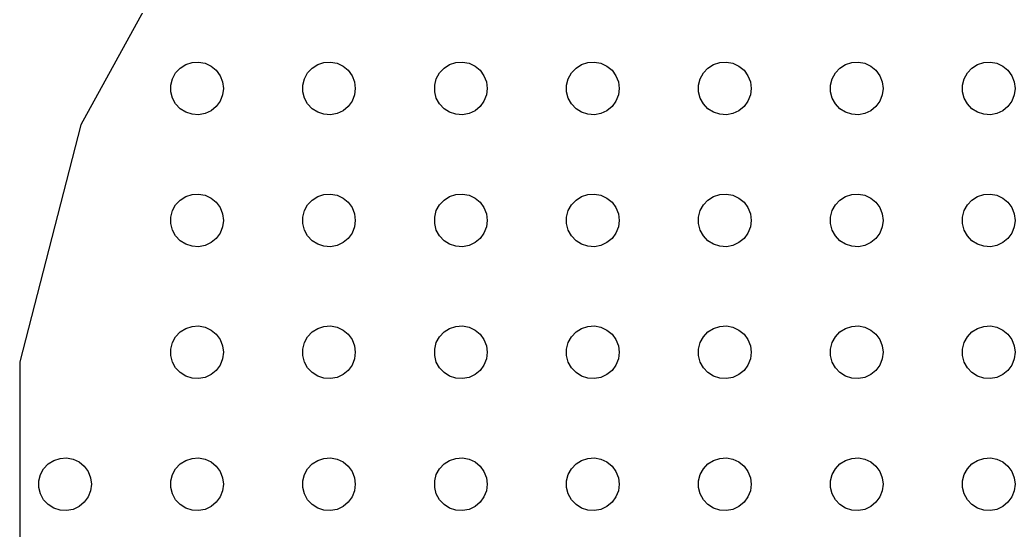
# Model space of a CAD drawing. Header units: metres. Extents: x -110 to 111, y -111 to 111.
# Drawn here: x -110.1 to 3, y -5.2 to 52.8 of the extents above; entities that cross this region are included whole.
import ezdxf

# ---------------------------------------------------------------- set-up
doc = ezdxf.new("R2010")
doc.units = ezdxf.units.M

msp = doc.modelspace()

# ---------------------------------------------------------------- linework, layer by layer
for p, q in [((-89.8009, 65.2442), (-103.205, 40.8618)), ((-91.9123, 47.3115), (-91.2773, 47.7145)), ((-91.2773, 47.7145), (-90.5621, 47.9469)), ((-90.5621, 47.9469), (-89.8116, 47.9941)), ((-89.8116, 47.9941), (-89.073, 47.8532)), ((-89.073, 47.8532), (-88.3925, 47.533)), ((-88.3925, 47.533), (-87.8131, 47.0536)), ((-76.9123, 47.3115), (-76.2773, 47.7145)), ((-76.2773, 47.7145), (-75.5621, 47.9469)), ((-75.5621, 47.9469), (-74.8116, 47.9941)), ((-74.8116, 47.9941), (-74.073, 47.8532)), ((-74.073, 47.8532), (-73.3925, 47.533)), ((-73.3925, 47.533), (-72.8131, 47.0536)), ((-61.9123, 47.3115), (-61.2773, 47.7145)), ((-61.2773, 47.7145), (-60.5621, 47.9469)), ((-60.5621, 47.9469), (-59.8116, 47.9941)), ((-59.8116, 47.9941), (-59.0729, 47.8532)), ((-59.0729, 47.8532), (-58.3925, 47.533)), ((-58.3925, 47.533), (-57.8131, 47.0536)), ((-46.9123, 47.3115), (-46.2773, 47.7145)), ((-46.2773, 47.7145), (-45.5621, 47.9469)), ((-45.5621, 47.9469), (-44.8116, 47.9941)), ((-44.8116, 47.9941), (-44.0729, 47.8532)), ((-44.0729, 47.8532), (-43.3925, 47.533)), ((-43.3925, 47.533), (-42.8131, 47.0536)), ((-31.9123, 47.3115), (-31.2773, 47.7145)), ((-31.2773, 47.7145), (-30.5621, 47.9469)), ((-30.5621, 47.9469), (-29.8116, 47.9941)), ((-29.8116, 47.9941), (-29.0729, 47.8532)), ((-29.0729, 47.8532), (-28.3925, 47.533)), ((-28.3925, 47.533), (-27.8131, 47.0536)), ((-16.9123, 47.3115), (-16.2773, 47.7145)), ((-16.2773, 47.7145), (-15.5621, 47.9469)), ((-15.5621, 47.9469), (-14.8116, 47.9941)), ((-14.8116, 47.9941), (-14.0729, 47.8532)), ((-14.0729, 47.8532), (-13.3925, 47.533)), ((-13.3925, 47.533), (-12.8131, 47.0536)), ((-1.91226, 47.3115), (-1.27733, 47.7145)), ((-1.27733, 47.7145), (-0.56213, 47.9469)), ((-0.56213, 47.9469), (0.18837, 47.9941)), ((0.18837, 47.9941), (0.92705, 47.8532)), ((0.92705, 47.8532), (1.60747, 47.533)), ((1.60747, 47.533), (2.1869, 47.0536)), ((-92.7893, 46.1044), (-92.427, 46.7634)), ((-92.427, 46.7634), (-91.9123, 47.3115)), ((-87.8131, 47.0536), (-87.3711, 46.4453)), ((-87.3711, 46.4453), (-87.0943, 45.7461)), ((-77.7893, 46.1044), (-77.427, 46.7634)), ((-77.427, 46.7634), (-76.9123, 47.3115)), ((-72.8131, 47.0536), (-72.3711, 46.4453)), ((-72.3711, 46.4453), (-72.0943, 45.7461)), ((-62.7893, 46.1044), (-62.427, 46.7634)), ((-62.427, 46.7634), (-61.9123, 47.3115)), ((-57.8131, 47.0536), (-57.3711, 46.4453)), ((-57.3711, 46.4453), (-57.0942, 45.7461)), ((-47.7893, 46.1044), (-47.427, 46.7634)), ((-47.427, 46.7634), (-46.9123, 47.3115)), ((-42.8131, 47.0536), (-42.3711, 46.4453)), ((-42.3711, 46.4453), (-42.0942, 45.7461)), ((-32.7893, 46.1044), (-32.427, 46.7634)), ((-32.427, 46.7634), (-31.9123, 47.3115)), ((-27.8131, 47.0536), (-27.3711, 46.4453)), ((-27.3711, 46.4453), (-27.0942, 45.7461)), ((-17.7893, 46.1044), (-17.427, 46.7634)), ((-17.427, 46.7634), (-16.9123, 47.3115)), ((-12.8131, 47.0536), (-12.3711, 46.4453)), ((-12.3711, 46.4453), (-12.0942, 45.7461)), ((-2.78932, 46.1044), (-2.42705, 46.7634)), ((-2.42705, 46.7634), (-1.91226, 47.3115)), ((2.1869, 47.0536), (2.62891, 46.4453)), ((2.62891, 46.4453), (2.90575, 45.7461)), ((-92.9763, 45.376), (-92.7893, 46.1044)), ((-92.9763, 44.624), (-92.9763, 45.376)), ((-87.0943, 45.7461), (-87, 45)), ((-77.9763, 45.376), (-77.7893, 46.1044)), ((-77.9763, 44.624), (-77.9763, 45.376)), ((-72.0943, 45.7461), (-72, 45)), ((-62.9763, 45.376), (-62.7893, 46.1044)), ((-62.9763, 44.624), (-62.9763, 45.376)), ((-57.0942, 45.7461), (-57, 45)), ((-47.9763, 45.376), (-47.7893, 46.1044)), ((-47.9763, 44.624), (-47.9763, 45.376)), ((-42.0942, 45.7461), (-42, 45)), ((-32.9763, 45.376), (-32.7893, 46.1044)), ((-32.9763, 44.624), (-32.9763, 45.376)), ((-27.0942, 45.7461), (-27, 45)), ((-17.9763, 45.376), (-17.7893, 46.1044)), ((-17.9763, 44.624), (-17.9763, 45.376)), ((-12.0942, 45.7461), (-12, 45)), ((-2.97633, 45.376), (-2.78932, 46.1044)), ((-2.97633, 44.624), (-2.97633, 45.376)), ((2.90575, 45.7461), (3, 45)), ((-92.7893, 43.8956), (-92.9763, 44.624)), ((-87.0943, 44.2539), (-87.3711, 43.5547)), ((-87, 45), (-87.0943, 44.2539)), ((-77.7893, 43.8956), (-77.9763, 44.624)), ((-72.0943, 44.2539), (-72.3711, 43.5547)), ((-72, 45), (-72.0943, 44.2539)), ((-62.7893, 43.8956), (-62.9763, 44.624)), ((-57.0942, 44.2539), (-57.3711, 43.5547)), ((-57, 45), (-57.0942, 44.2539)), ((-47.7893, 43.8956), (-47.9763, 44.624)), ((-42.0942, 44.2539), (-42.3711, 43.5547)), ((-42, 45), (-42.0942, 44.2539)), ((-32.7893, 43.8956), (-32.9763, 44.624)), ((-27.0942, 44.2539), (-27.3711, 43.5547)), ((-27, 45), (-27.0942, 44.2539)), ((-17.7893, 43.8956), (-17.9763, 44.624)), ((-12.0942, 44.2539), (-12.3711, 43.5547)), ((-12, 45), (-12.0942, 44.2539)), ((-2.78932, 43.8956), (-2.97633, 44.624)), ((2.90575, 44.2539), (2.62891, 43.5547)), ((3, 45), (2.90575, 44.2539)), ((-92.427, 43.2366), (-92.7893, 43.8956)), ((-91.9123, 42.6885), (-92.427, 43.2366)), ((-87.3711, 43.5547), (-87.8131, 42.9464)), ((-77.427, 43.2366), (-77.7893, 43.8956)), ((-76.9123, 42.6885), (-77.427, 43.2366)), ((-72.3711, 43.5547), (-72.8131, 42.9464)), ((-62.427, 43.2366), (-62.7893, 43.8956)), ((-61.9123, 42.6885), (-62.427, 43.2366)), ((-57.3711, 43.5547), (-57.8131, 42.9464)), ((-47.427, 43.2366), (-47.7893, 43.8956)), ((-46.9123, 42.6885), (-47.427, 43.2366)), ((-42.3711, 43.5547), (-42.8131, 42.9464)), ((-32.427, 43.2366), (-32.7893, 43.8956)), ((-31.9123, 42.6885), (-32.427, 43.2366)), ((-27.3711, 43.5547), (-27.8131, 42.9464)), ((-17.427, 43.2366), (-17.7893, 43.8956)), ((-16.9123, 42.6885), (-17.427, 43.2366)), ((-12.3711, 43.5547), (-12.8131, 42.9464)), ((-2.42705, 43.2366), (-2.78932, 43.8956)), ((-1.91226, 42.6885), (-2.42705, 43.2366)), ((2.62891, 43.5547), (2.1869, 42.9464)), ((-91.2773, 42.2855), (-91.9123, 42.6885)), ((-90.5621, 42.0531), (-91.2773, 42.2855)), ((-89.8116, 42.0059), (-90.5621, 42.0531)), ((-89.073, 42.1468), (-89.8116, 42.0059)), ((-88.3925, 42.467), (-89.073, 42.1468)), ((-87.8131, 42.9464), (-88.3925, 42.467)), ((-76.2773, 42.2855), (-76.9123, 42.6885)), ((-75.5621, 42.0531), (-76.2773, 42.2855)), ((-74.8116, 42.0059), (-75.5621, 42.0531)), ((-74.073, 42.1468), (-74.8116, 42.0059)), ((-73.3925, 42.467), (-74.073, 42.1468)), ((-72.8131, 42.9464), (-73.3925, 42.467)), ((-61.2773, 42.2855), (-61.9123, 42.6885)), ((-60.5621, 42.0531), (-61.2773, 42.2855)), ((-59.8116, 42.0059), (-60.5621, 42.0531)), ((-59.0729, 42.1468), (-59.8116, 42.0059)), ((-58.3925, 42.467), (-59.0729, 42.1468)), ((-57.8131, 42.9464), (-58.3925, 42.467)), ((-46.2773, 42.2855), (-46.9123, 42.6885)), ((-45.5621, 42.0531), (-46.2773, 42.2855)), ((-44.8116, 42.0059), (-45.5621, 42.0531)), ((-44.0729, 42.1468), (-44.8116, 42.0059)), ((-43.3925, 42.467), (-44.0729, 42.1468)), ((-42.8131, 42.9464), (-43.3925, 42.467)), ((-31.2773, 42.2855), (-31.9123, 42.6885)), ((-30.5621, 42.0531), (-31.2773, 42.2855)), ((-29.8116, 42.0059), (-30.5621, 42.0531)), ((-29.0729, 42.1468), (-29.8116, 42.0059)), ((-28.3925, 42.467), (-29.0729, 42.1468)), ((-27.8131, 42.9464), (-28.3925, 42.467)), ((-16.2773, 42.2855), (-16.9123, 42.6885)), ((-15.5621, 42.0531), (-16.2773, 42.2855)), ((-14.8116, 42.0059), (-15.5621, 42.0531)), ((-14.0729, 42.1468), (-14.8116, 42.0059)), ((-13.3925, 42.467), (-14.0729, 42.1468)), ((-12.8131, 42.9464), (-13.3925, 42.467)), ((-1.27733, 42.2855), (-1.91226, 42.6885)), ((-0.56213, 42.0531), (-1.27733, 42.2855)), ((0.18837, 42.0059), (-0.56213, 42.0531)), ((0.92705, 42.1468), (0.18837, 42.0059)), ((1.60747, 42.467), (0.92705, 42.1468)), ((2.1869, 42.9464), (1.60747, 42.467)), ((-103.205, 40.8618), (-110.125, 13.912)), ((-91.2773, 32.7145), (-90.5621, 32.9469)), ((-90.5621, 32.9469), (-89.8116, 32.9941)), ((-89.8116, 32.9941), (-89.073, 32.8532)), ((-89.073, 32.8532), (-88.3925, 32.533)), ((-76.2773, 32.7145), (-75.5621, 32.9469)), ((-75.5621, 32.9469), (-74.8116, 32.9941)), ((-74.8116, 32.9941), (-74.073, 32.8532)), ((-74.073, 32.8532), (-73.3925, 32.533)), ((-61.2773, 32.7145), (-60.5621, 32.9469)), ((-60.5621, 32.9469), (-59.8116, 32.9941)), ((-59.8116, 32.9941), (-59.0729, 32.8532)), ((-59.0729, 32.8532), (-58.3925, 32.533)), ((-46.2773, 32.7145), (-45.5621, 32.9469)), ((-45.5621, 32.9469), (-44.8116, 32.9941)), ((-44.8116, 32.9941), (-44.0729, 32.8532)), ((-44.0729, 32.8532), (-43.3925, 32.533)), ((-31.2773, 32.7145), (-30.5621, 32.9469)), ((-30.5621, 32.9469), (-29.8116, 32.9941)), ((-29.8116, 32.9941), (-29.0729, 32.8532)), ((-29.0729, 32.8532), (-28.3925, 32.533)), ((-16.2773, 32.7145), (-15.5621, 32.9469)), ((-15.5621, 32.9469), (-14.8116, 32.9941)), ((-14.8116, 32.9941), (-14.0729, 32.8532)), ((-14.0729, 32.8532), (-13.3925, 32.533)), ((-1.27733, 32.7145), (-0.56213, 32.9469)), ((-0.56213, 32.9469), (0.18837, 32.9941)), ((0.18837, 32.9941), (0.92705, 32.8532)), ((0.92705, 32.8532), (1.60747, 32.533)), ((-92.7893, 31.1044), (-92.427, 31.7634)), ((-92.427, 31.7634), (-91.9123, 32.3115)), ((-91.9123, 32.3115), (-91.2773, 32.7145)), ((-88.3925, 32.533), (-87.8131, 32.0536)), ((-87.8131, 32.0536), (-87.3711, 31.4453)), ((-77.7893, 31.1044), (-77.427, 31.7634)), ((-77.427, 31.7634), (-76.9123, 32.3115)), ((-76.9123, 32.3115), (-76.2773, 32.7145)), ((-73.3925, 32.533), (-72.8131, 32.0536)), ((-72.8131, 32.0536), (-72.3711, 31.4453)), ((-62.7893, 31.1044), (-62.427, 31.7634)), ((-62.427, 31.7634), (-61.9123, 32.3115)), ((-61.9123, 32.3115), (-61.2773, 32.7145)), ((-58.3925, 32.533), (-57.8131, 32.0536)), ((-57.8131, 32.0536), (-57.3711, 31.4453)), ((-47.7893, 31.1044), (-47.427, 31.7634)), ((-47.427, 31.7634), (-46.9123, 32.3115)), ((-46.9123, 32.3115), (-46.2773, 32.7145)), ((-43.3925, 32.533), (-42.8131, 32.0536)), ((-42.8131, 32.0536), (-42.3711, 31.4453)), ((-32.7893, 31.1044), (-32.427, 31.7634)), ((-32.427, 31.7634), (-31.9123, 32.3115)), ((-31.9123, 32.3115), (-31.2773, 32.7145)), ((-28.3925, 32.533), (-27.8131, 32.0536)), ((-27.8131, 32.0536), (-27.3711, 31.4453)), ((-17.7893, 31.1044), (-17.427, 31.7634)), ((-17.427, 31.7634), (-16.9123, 32.3115)), ((-16.9123, 32.3115), (-16.2773, 32.7145)), ((-13.3925, 32.533), (-12.8131, 32.0536)), ((-12.8131, 32.0536), (-12.3711, 31.4453)), ((-2.78932, 31.1044), (-2.42705, 31.7634)), ((-2.42705, 31.7634), (-1.91226, 32.3115)), ((-1.91226, 32.3115), (-1.27733, 32.7145)), ((1.60747, 32.533), (2.1869, 32.0536)), ((2.1869, 32.0536), (2.62891, 31.4453)), ((-92.9763, 30.376), (-92.7893, 31.1044)), ((-87.3711, 31.4453), (-87.0943, 30.7461)), ((-87.0943, 30.7461), (-87, 30)), ((-77.9763, 30.376), (-77.7893, 31.1044)), ((-72.3711, 31.4453), (-72.0943, 30.7461)), ((-72.0943, 30.7461), (-72, 30)), ((-62.9763, 30.376), (-62.7893, 31.1044)), ((-57.3711, 31.4453), (-57.0942, 30.7461)), ((-57.0942, 30.7461), (-57, 30)), ((-47.9763, 30.376), (-47.7893, 31.1044)), ((-42.3711, 31.4453), (-42.0942, 30.7461)), ((-42.0942, 30.7461), (-42, 30)), ((-32.9763, 30.376), (-32.7893, 31.1044)), ((-27.3711, 31.4453), (-27.0942, 30.7461)), ((-27.0942, 30.7461), (-27, 30)), ((-17.9763, 30.376), (-17.7893, 31.1044)), ((-12.3711, 31.4453), (-12.0942, 30.7461)), ((-12.0942, 30.7461), (-12, 30)), ((-2.97633, 30.376), (-2.78932, 31.1044)), ((2.62891, 31.4453), (2.90575, 30.7461)), ((2.90575, 30.7461), (3, 30)), ((-92.9763, 29.624), (-92.9763, 30.376)), ((-92.7893, 28.8956), (-92.9763, 29.624)), ((-87, 30), (-87.0943, 29.2539)), ((-77.9763, 29.624), (-77.9763, 30.376)), ((-77.7893, 28.8956), (-77.9763, 29.624)), ((-72, 30), (-72.0943, 29.2539)), ((-62.9763, 29.624), (-62.9763, 30.376)), ((-62.7893, 28.8956), (-62.9763, 29.624)), ((-57, 30), (-57.0942, 29.2539)), ((-47.9763, 29.624), (-47.9763, 30.376)), ((-47.7893, 28.8956), (-47.9763, 29.624)), ((-42, 30), (-42.0942, 29.2539)), ((-32.9763, 29.624), (-32.9763, 30.376)), ((-32.7893, 28.8956), (-32.9763, 29.624)), ((-27, 30), (-27.0942, 29.2539)), ((-17.9763, 29.624), (-17.9763, 30.376)), ((-17.7893, 28.8956), (-17.9763, 29.624)), ((-12, 30), (-12.0942, 29.2539)), ((-2.97633, 29.624), (-2.97633, 30.376)), ((-2.78932, 28.8956), (-2.97633, 29.624)), ((3, 30), (2.90575, 29.2539)), ((-92.427, 28.2366), (-92.7893, 28.8956)), ((-87.3711, 28.5547), (-87.8131, 27.9464)), ((-87.0943, 29.2539), (-87.3711, 28.5547)), ((-77.427, 28.2366), (-77.7893, 28.8956)), ((-72.3711, 28.5547), (-72.8131, 27.9464)), ((-72.0943, 29.2539), (-72.3711, 28.5547)), ((-62.427, 28.2366), (-62.7893, 28.8956)), ((-57.3711, 28.5547), (-57.8131, 27.9464)), ((-57.0942, 29.2539), (-57.3711, 28.5547)), ((-47.427, 28.2366), (-47.7893, 28.8956)), ((-42.3711, 28.5547), (-42.8131, 27.9464)), ((-42.0942, 29.2539), (-42.3711, 28.5547)), ((-32.427, 28.2366), (-32.7893, 28.8956)), ((-27.3711, 28.5547), (-27.8131, 27.9464)), ((-27.0942, 29.2539), (-27.3711, 28.5547)), ((-17.427, 28.2366), (-17.7893, 28.8956)), ((-12.3711, 28.5547), (-12.8131, 27.9464)), ((-12.0942, 29.2539), (-12.3711, 28.5547)), ((-2.42705, 28.2366), (-2.78932, 28.8956)), ((2.62891, 28.5547), (2.1869, 27.9464)), ((2.90575, 29.2539), (2.62891, 28.5547)), ((-91.9123, 27.6884), (-92.427, 28.2366)), ((-91.2773, 27.2855), (-91.9123, 27.6884)), ((-90.5621, 27.0531), (-91.2773, 27.2855)), ((-88.3925, 27.467), (-89.073, 27.1468)), ((-87.8131, 27.9464), (-88.3925, 27.467)), ((-76.9123, 27.6884), (-77.427, 28.2366)), ((-76.2773, 27.2855), (-76.9123, 27.6884)), ((-75.5621, 27.0531), (-76.2773, 27.2855)), ((-73.3925, 27.467), (-74.073, 27.1468)), ((-72.8131, 27.9464), (-73.3925, 27.467)), ((-61.9123, 27.6884), (-62.427, 28.2366)), ((-61.2773, 27.2855), (-61.9123, 27.6884)), ((-60.5621, 27.0531), (-61.2773, 27.2855)), ((-58.3925, 27.467), (-59.0729, 27.1468)), ((-57.8131, 27.9464), (-58.3925, 27.467)), ((-46.9123, 27.6884), (-47.427, 28.2366)), ((-46.2773, 27.2855), (-46.9123, 27.6884)), ((-45.5621, 27.0531), (-46.2773, 27.2855)), ((-43.3925, 27.467), (-44.0729, 27.1468)), ((-42.8131, 27.9464), (-43.3925, 27.467)), ((-31.9123, 27.6884), (-32.427, 28.2366)), ((-31.2773, 27.2855), (-31.9123, 27.6884)), ((-30.5621, 27.0531), (-31.2773, 27.2855)), ((-28.3925, 27.467), (-29.0729, 27.1468)), ((-27.8131, 27.9464), (-28.3925, 27.467)), ((-16.9123, 27.6884), (-17.427, 28.2366)), ((-16.2773, 27.2855), (-16.9123, 27.6884)), ((-15.5621, 27.0531), (-16.2773, 27.2855)), ((-13.3925, 27.467), (-14.0729, 27.1468)), ((-12.8131, 27.9464), (-13.3925, 27.467)), ((-1.91226, 27.6884), (-2.42705, 28.2366)), ((-1.27733, 27.2855), (-1.91226, 27.6884)), ((-0.56213, 27.0531), (-1.27733, 27.2855)), ((1.60747, 27.467), (0.92705, 27.1468)), ((2.1869, 27.9464), (1.60747, 27.467)), ((-89.8116, 27.0059), (-90.5621, 27.0531)), ((-89.073, 27.1468), (-89.8116, 27.0059)), ((-74.8116, 27.0059), (-75.5621, 27.0531)), ((-74.073, 27.1468), (-74.8116, 27.0059)), ((-59.8116, 27.0059), (-60.5621, 27.0531)), ((-59.0729, 27.1468), (-59.8116, 27.0059)), ((-44.8116, 27.0059), (-45.5621, 27.0531)), ((-44.0729, 27.1468), (-44.8116, 27.0059)), ((-29.8116, 27.0059), (-30.5621, 27.0531)), ((-29.0729, 27.1468), (-29.8116, 27.0059)), ((-14.8116, 27.0059), (-15.5621, 27.0531)), ((-14.0729, 27.1468), (-14.8116, 27.0059)), ((0.18837, 27.0059), (-0.56213, 27.0531)), ((0.92705, 27.1468), (0.18837, 27.0059)), ((-92.427, 16.7634), (-91.9123, 17.3115)), ((-91.9123, 17.3115), (-91.2773, 17.7145)), ((-91.2773, 17.7145), (-90.5621, 17.9469)), ((-90.5621, 17.9469), (-89.8116, 17.9941)), ((-89.8116, 17.9941), (-89.073, 17.8532)), ((-89.073, 17.8532), (-88.3925, 17.533)), ((-88.3925, 17.533), (-87.8131, 17.0536)), ((-87.8131, 17.0536), (-87.3711, 16.4453)), ((-77.427, 16.7634), (-76.9123, 17.3115)), ((-76.9123, 17.3115), (-76.2773, 17.7145)), ((-76.2773, 17.7145), (-75.5621, 17.9469)), ((-75.5621, 17.9469), (-74.8116, 17.9941)), ((-74.8116, 17.9941), (-74.073, 17.8532)), ((-74.073, 17.8532), (-73.3925, 17.533)), ((-73.3925, 17.533), (-72.8131, 17.0536)), ((-72.8131, 17.0536), (-72.3711, 16.4453)), ((-62.427, 16.7634), (-61.9123, 17.3115)), ((-61.9123, 17.3115), (-61.2773, 17.7145)), ((-61.2773, 17.7145), (-60.5621, 17.9469)), ((-60.5621, 17.9469), (-59.8116, 17.9941)), ((-59.8116, 17.9941), (-59.0729, 17.8532)), ((-59.0729, 17.8532), (-58.3925, 17.533)), ((-58.3925, 17.533), (-57.8131, 17.0536)), ((-57.8131, 17.0536), (-57.3711, 16.4453)), ((-47.427, 16.7634), (-46.9123, 17.3115)), ((-46.9123, 17.3115), (-46.2773, 17.7145)), ((-46.2773, 17.7145), (-45.5621, 17.9469)), ((-45.5621, 17.9469), (-44.8116, 17.9941)), ((-44.8116, 17.9941), (-44.0729, 17.8532)), ((-44.0729, 17.8532), (-43.3925, 17.533)), ((-43.3925, 17.533), (-42.8131, 17.0536)), ((-42.8131, 17.0536), (-42.3711, 16.4453)), ((-32.427, 16.7634), (-31.9123, 17.3115)), ((-31.9123, 17.3115), (-31.2773, 17.7145)), ((-31.2773, 17.7145), (-30.5621, 17.9469)), ((-30.5621, 17.9469), (-29.8116, 17.9941)), ((-29.8116, 17.9941), (-29.0729, 17.8532)), ((-29.0729, 17.8532), (-28.3925, 17.533)), ((-28.3925, 17.533), (-27.8131, 17.0536)), ((-27.8131, 17.0536), (-27.3711, 16.4453)), ((-17.427, 16.7634), (-16.9123, 17.3115)), ((-16.9123, 17.3115), (-16.2773, 17.7145)), ((-16.2773, 17.7145), (-15.5621, 17.9469)), ((-15.5621, 17.9469), (-14.8116, 17.9941)), ((-14.8116, 17.9941), (-14.0729, 17.8532)), ((-14.0729, 17.8532), (-13.3925, 17.533)), ((-13.3925, 17.533), (-12.8131, 17.0536)), ((-12.8131, 17.0536), (-12.3711, 16.4453)), ((-2.42705, 16.7634), (-1.91226, 17.3115)), ((-1.91226, 17.3115), (-1.27733, 17.7145)), ((-1.27733, 17.7145), (-0.56213, 17.9469)), ((-0.56213, 17.9469), (0.18837, 17.9941)), ((0.18837, 17.9941), (0.92705, 17.8532)), ((0.92705, 17.8532), (1.60747, 17.533)), ((1.60747, 17.533), (2.1869, 17.0536)), ((2.1869, 17.0536), (2.62891, 16.4453)), ((-92.9763, 15.376), (-92.7893, 16.1044)), ((-92.7893, 16.1044), (-92.427, 16.7634)), ((-87.3711, 16.4453), (-87.0943, 15.7461)), ((-77.9763, 15.376), (-77.7893, 16.1044)), ((-77.7893, 16.1044), (-77.427, 16.7634)), ((-72.3711, 16.4453), (-72.0943, 15.7461)), ((-62.9763, 15.376), (-62.7893, 16.1044)), ((-62.7893, 16.1044), (-62.427, 16.7634)), ((-57.3711, 16.4453), (-57.0942, 15.7461)), ((-47.9763, 15.376), (-47.7893, 16.1044)), ((-47.7893, 16.1044), (-47.427, 16.7634)), ((-42.3711, 16.4453), (-42.0942, 15.7461)), ((-32.9763, 15.376), (-32.7893, 16.1044)), ((-32.7893, 16.1044), (-32.427, 16.7634)), ((-27.3711, 16.4453), (-27.0942, 15.7461)), ((-17.9763, 15.376), (-17.7893, 16.1044)), ((-17.7893, 16.1044), (-17.427, 16.7634)), ((-12.3711, 16.4453), (-12.0942, 15.7461)), ((-2.97633, 15.376), (-2.78932, 16.1044)), ((-2.78932, 16.1044), (-2.42705, 16.7634)), ((2.62891, 16.4453), (2.90575, 15.7461)), ((-92.9763, 14.624), (-92.9763, 15.376)), ((-87.0943, 15.7461), (-87, 15)), ((-87, 15), (-87.0943, 14.2539)), ((-77.9763, 14.624), (-77.9763, 15.376)), ((-72.0943, 15.7461), (-72, 15)), ((-72, 15), (-72.0943, 14.2539)), ((-62.9763, 14.624), (-62.9763, 15.376)), ((-57.0942, 15.7461), (-57, 15)), ((-57, 15), (-57.0942, 14.2539)), ((-47.9763, 14.624), (-47.9763, 15.376)), ((-42.0942, 15.7461), (-42, 15)), ((-42, 15), (-42.0942, 14.2539)), ((-32.9763, 14.624), (-32.9763, 15.376)), ((-27.0942, 15.7461), (-27, 15)), ((-27, 15), (-27.0942, 14.2539)), ((-17.9763, 14.624), (-17.9763, 15.376)), ((-12.0942, 15.7461), (-12, 15)), ((-12, 15), (-12.0942, 14.2539)), ((-2.97633, 14.624), (-2.97633, 15.376)), ((2.90575, 15.7461), (3, 15)), ((3, 15), (2.90575, 14.2539)), ((-110.125, 13.912), (-110.125, -13.912)), ((-92.7893, 13.8956), (-92.9763, 14.624)), ((-92.427, 13.2366), (-92.7893, 13.8956)), ((-87.0943, 14.2539), (-87.3711, 13.5547)), ((-77.7893, 13.8956), (-77.9763, 14.624)), ((-77.427, 13.2366), (-77.7893, 13.8956)), ((-72.0943, 14.2539), (-72.3711, 13.5547)), ((-62.7893, 13.8956), (-62.9763, 14.624)), ((-62.427, 13.2366), (-62.7893, 13.8956)), ((-57.0942, 14.2539), (-57.3711, 13.5547)), ((-47.7893, 13.8956), (-47.9763, 14.624)), ((-47.427, 13.2366), (-47.7893, 13.8956)), ((-42.0942, 14.2539), (-42.3711, 13.5547)), ((-32.7893, 13.8956), (-32.9763, 14.624)), ((-32.427, 13.2366), (-32.7893, 13.8956)), ((-27.0942, 14.2539), (-27.3711, 13.5547)), ((-17.7893, 13.8956), (-17.9763, 14.624)), ((-17.427, 13.2366), (-17.7893, 13.8956)), ((-12.0942, 14.2539), (-12.3711, 13.5547)), ((-2.78932, 13.8956), (-2.97633, 14.624)), ((-2.42705, 13.2366), (-2.78932, 13.8956)), ((2.90575, 14.2539), (2.62891, 13.5547)), ((-91.9123, 12.6884), (-92.427, 13.2366)), ((-91.2773, 12.2855), (-91.9123, 12.6884)), ((-88.3925, 12.467), (-89.073, 12.1468)), ((-87.8131, 12.9464), (-88.3925, 12.467)), ((-87.3711, 13.5547), (-87.8131, 12.9464)), ((-76.9123, 12.6884), (-77.427, 13.2366)), ((-76.2773, 12.2855), (-76.9123, 12.6884)), ((-73.3925, 12.467), (-74.073, 12.1468)), ((-72.8131, 12.9464), (-73.3925, 12.467)), ((-72.3711, 13.5547), (-72.8131, 12.9464)), ((-61.9123, 12.6884), (-62.427, 13.2366)), ((-61.2773, 12.2855), (-61.9123, 12.6884)), ((-58.3925, 12.467), (-59.0729, 12.1468)), ((-57.8131, 12.9464), (-58.3925, 12.467)), ((-57.3711, 13.5547), (-57.8131, 12.9464)), ((-46.9123, 12.6884), (-47.427, 13.2366)), ((-46.2773, 12.2855), (-46.9123, 12.6884)), ((-43.3925, 12.467), (-44.0729, 12.1468)), ((-42.8131, 12.9464), (-43.3925, 12.467)), ((-42.3711, 13.5547), (-42.8131, 12.9464)), ((-31.9123, 12.6884), (-32.427, 13.2366)), ((-31.2773, 12.2855), (-31.9123, 12.6884)), ((-28.3925, 12.467), (-29.0729, 12.1468)), ((-27.8131, 12.9464), (-28.3925, 12.467)), ((-27.3711, 13.5547), (-27.8131, 12.9464)), ((-16.9123, 12.6884), (-17.427, 13.2366)), ((-16.2773, 12.2855), (-16.9123, 12.6884)), ((-13.3925, 12.467), (-14.0729, 12.1468)), ((-12.8131, 12.9464), (-13.3925, 12.467)), ((-12.3711, 13.5547), (-12.8131, 12.9464)), ((-1.91226, 12.6884), (-2.42705, 13.2366)), ((-1.27733, 12.2855), (-1.91226, 12.6884)), ((1.60747, 12.467), (0.92705, 12.1468)), ((2.1869, 12.9464), (1.60747, 12.467)), ((2.62891, 13.5547), (2.1869, 12.9464)), ((-90.5621, 12.0531), (-91.2773, 12.2855)), ((-89.8116, 12.0059), (-90.5621, 12.0531)), ((-89.073, 12.1468), (-89.8116, 12.0059)), ((-75.5621, 12.0531), (-76.2773, 12.2855)), ((-74.8116, 12.0059), (-75.5621, 12.0531)), ((-74.073, 12.1468), (-74.8116, 12.0059)), ((-60.5621, 12.0531), (-61.2773, 12.2855)), ((-59.8116, 12.0059), (-60.5621, 12.0531)), ((-59.0729, 12.1468), (-59.8116, 12.0059)), ((-45.5621, 12.0531), (-46.2773, 12.2855)), ((-44.8116, 12.0059), (-45.5621, 12.0531)), ((-44.0729, 12.1468), (-44.8116, 12.0059)), ((-30.5621, 12.0531), (-31.2773, 12.2855)), ((-29.8116, 12.0059), (-30.5621, 12.0531)), ((-29.0729, 12.1468), (-29.8116, 12.0059)), ((-15.5621, 12.0531), (-16.2773, 12.2855)), ((-14.8116, 12.0059), (-15.5621, 12.0531)), ((-14.0729, 12.1468), (-14.8116, 12.0059)), ((-0.56213, 12.0531), (-1.27733, 12.2855)), ((0.18837, 12.0059), (-0.56213, 12.0531)), ((0.92705, 12.1468), (0.18837, 12.0059)), ((-107.427, 1.76335), (-106.912, 2.31154)), ((-106.912, 2.31154), (-106.277, 2.71448)), ((-106.277, 2.71448), (-105.562, 2.94685)), ((-105.562, 2.94685), (-104.812, 2.99408)), ((-104.812, 2.99408), (-104.073, 2.85316)), ((-104.073, 2.85316), (-103.393, 2.53297)), ((-103.393, 2.53297), (-102.813, 2.05363)), ((-92.427, 1.76335), (-91.9123, 2.31154)), ((-91.9123, 2.31154), (-91.2773, 2.71448)), ((-91.2773, 2.71448), (-90.5621, 2.94685)), ((-90.5621, 2.94685), (-89.8116, 2.99408)), ((-89.8116, 2.99408), (-89.073, 2.85316)), ((-89.073, 2.85316), (-88.3925, 2.53297)), ((-88.3925, 2.53297), (-87.8131, 2.05363)), ((-77.427, 1.76335), (-76.9123, 2.31154)), ((-76.9123, 2.31154), (-76.2773, 2.71448)), ((-76.2773, 2.71448), (-75.5621, 2.94685)), ((-75.5621, 2.94685), (-74.8116, 2.99408)), ((-74.8116, 2.99408), (-74.073, 2.85316)), ((-74.073, 2.85316), (-73.3925, 2.53297)), ((-73.3925, 2.53297), (-72.8131, 2.05363)), ((-62.427, 1.76335), (-61.9123, 2.31154)), ((-61.9123, 2.31154), (-61.2773, 2.71448)), ((-61.2773, 2.71448), (-60.5621, 2.94685)), ((-60.5621, 2.94685), (-59.8116, 2.99408)), ((-59.8116, 2.99408), (-59.0729, 2.85316)), ((-59.0729, 2.85316), (-58.3925, 2.53297)), ((-58.3925, 2.53297), (-57.8131, 2.05363)), ((-47.427, 1.76335), (-46.9123, 2.31154)), ((-46.9123, 2.31154), (-46.2773, 2.71448)), ((-46.2773, 2.71448), (-45.5621, 2.94685)), ((-45.5621, 2.94685), (-44.8116, 2.99408)), ((-44.8116, 2.99408), (-44.0729, 2.85316)), ((-44.0729, 2.85316), (-43.3925, 2.53297)), ((-43.3925, 2.53297), (-42.8131, 2.05363)), ((-32.427, 1.76335), (-31.9123, 2.31154)), ((-31.9123, 2.31154), (-31.2773, 2.71448)), ((-31.2773, 2.71448), (-30.5621, 2.94685)), ((-30.5621, 2.94685), (-29.8116, 2.99408)), ((-29.8116, 2.99408), (-29.0729, 2.85316)), ((-29.0729, 2.85316), (-28.3925, 2.53297)), ((-28.3925, 2.53297), (-27.8131, 2.05363)), ((-17.427, 1.76335), (-16.9123, 2.31154)), ((-16.9123, 2.31154), (-16.2773, 2.71448)), ((-16.2773, 2.71448), (-15.5621, 2.94685)), ((-15.5621, 2.94685), (-14.8116, 2.99408)), ((-14.8116, 2.99408), (-14.0729, 2.85316)), ((-14.0729, 2.85316), (-13.3925, 2.53297)), ((-13.3925, 2.53297), (-12.8131, 2.05363)), ((-2.42705, 1.76335), (-1.91226, 2.31154)), ((-1.91226, 2.31154), (-1.27733, 2.71448)), ((-1.27733, 2.71448), (-0.56213, 2.94685)), ((-0.56213, 2.94685), (0.18837, 2.99408)), ((0.18837, 2.99408), (0.92705, 2.85316)), ((0.92705, 2.85316), (1.60747, 2.53297)), ((1.60747, 2.53297), (2.1869, 2.05363)), ((-107.789, 1.10437), (-107.427, 1.76335)), ((-102.813, 2.05363), (-102.371, 1.44525)), ((-102.371, 1.44525), (-102.094, 0.74606)), ((-92.7893, 1.10437), (-92.427, 1.76335)), ((-87.8131, 2.05363), (-87.3711, 1.44525)), ((-87.3711, 1.44525), (-87.0943, 0.74606)), ((-77.7893, 1.10437), (-77.427, 1.76335)), ((-72.8131, 2.05363), (-72.3711, 1.44525)), ((-72.3711, 1.44525), (-72.0943, 0.74606)), ((-62.7893, 1.10437), (-62.427, 1.76335)), ((-57.8131, 2.05363), (-57.3711, 1.44525)), ((-57.3711, 1.44525), (-57.0942, 0.74606)), ((-47.7893, 1.10437), (-47.427, 1.76335)), ((-42.8131, 2.05363), (-42.3711, 1.44525)), ((-42.3711, 1.44525), (-42.0942, 0.74606)), ((-32.7893, 1.10437), (-32.427, 1.76335)), ((-27.8131, 2.05363), (-27.3711, 1.44525)), ((-27.3711, 1.44525), (-27.0942, 0.74606)), ((-17.7893, 1.10437), (-17.427, 1.76335)), ((-12.8131, 2.05363), (-12.3711, 1.44525)), ((-12.3711, 1.44525), (-12.0942, 0.74606)), ((-2.78932, 1.10437), (-2.42705, 1.76335)), ((2.1869, 2.05363), (2.62891, 1.44525)), ((2.62891, 1.44525), (2.90575, 0.74606)), ((-107.976, 0.37599), (-107.789, 1.10437)), ((-107.976, -0.37599), (-107.976, 0.37599)), ((-102.094, 0.74606), (-102, 0)), ((-102, 0), (-102.094, -0.74606)), ((-92.9763, 0.37599), (-92.7893, 1.10437)), ((-92.9763, -0.37599), (-92.9763, 0.37599)), ((-87.0943, 0.74606), (-87, 0)), ((-87, 0), (-87.0943, -0.74606)), ((-77.9763, 0.37599), (-77.7893, 1.10437)), ((-77.9763, -0.37599), (-77.9763, 0.37599)), ((-72.0943, 0.74606), (-72, 0)), ((-72, 0), (-72.0943, -0.74606)), ((-62.9763, 0.37599), (-62.7893, 1.10437)), ((-62.9763, -0.37599), (-62.9763, 0.37599)), ((-57.0942, 0.74606), (-57, 0)), ((-57, 0), (-57.0942, -0.74606)), ((-47.9763, 0.37599), (-47.7893, 1.10437)), ((-47.9763, -0.37599), (-47.9763, 0.37599)), ((-42.0942, 0.74606), (-42, 0)), ((-42, 0), (-42.0942, -0.74606)), ((-32.9763, 0.37599), (-32.7893, 1.10437)), ((-32.9763, -0.37599), (-32.9763, 0.37599)), ((-27.0942, 0.74606), (-27, 0)), ((-27, 0), (-27.0942, -0.74606)), ((-17.9763, 0.37599), (-17.7893, 1.10437)), ((-17.9763, -0.37599), (-17.9763, 0.37599)), ((-12.0942, 0.74606), (-12, 0)), ((-12, 0), (-12.0942, -0.74606)), ((-2.97633, 0.37599), (-2.78932, 1.10437)), ((-2.97633, -0.37599), (-2.97633, 0.37599)), ((2.90575, 0.74606), (3, 0)), ((3, 0), (2.90575, -0.74606)), ((-107.789, -1.10437), (-107.976, -0.37599)), ((-107.427, -1.76335), (-107.789, -1.10437)), ((-102.094, -0.74606), (-102.371, -1.44525)), ((-92.7893, -1.10437), (-92.9763, -0.37599)), ((-92.427, -1.76335), (-92.7893, -1.10437)), ((-87.0943, -0.74606), (-87.3711, -1.44525)), ((-77.7893, -1.10437), (-77.9763, -0.37599)), ((-77.427, -1.76335), (-77.7893, -1.10437)), ((-72.0943, -0.74606), (-72.3711, -1.44525)), ((-62.7893, -1.10437), (-62.9763, -0.37599)), ((-62.427, -1.76335), (-62.7893, -1.10437)), ((-57.0942, -0.74606), (-57.3711, -1.44525)), ((-47.7893, -1.10437), (-47.9763, -0.37599)), ((-47.427, -1.76335), (-47.7893, -1.10437)), ((-42.0942, -0.74606), (-42.3711, -1.44525)), ((-32.7893, -1.10437), (-32.9763, -0.37599)), ((-32.427, -1.76335), (-32.7893, -1.10437)), ((-27.0942, -0.74606), (-27.3711, -1.44525)), ((-17.7893, -1.10437), (-17.9763, -0.37599)), ((-17.427, -1.76335), (-17.7893, -1.10437)), ((-12.0942, -0.74606), (-12.3711, -1.44525)), ((-2.78932, -1.10437), (-2.97633, -0.37599)), ((-2.42705, -1.76335), (-2.78932, -1.10437)), ((2.90575, -0.74606), (2.62891, -1.44525)), ((-106.912, -2.31154), (-107.427, -1.76335)), ((-102.813, -2.05363), (-103.393, -2.53297)), ((-102.371, -1.44525), (-102.813, -2.05363)), ((-91.9123, -2.31154), (-92.427, -1.76335)), ((-87.8131, -2.05363), (-88.3925, -2.53297)), ((-87.3711, -1.44525), (-87.8131, -2.05363)), ((-76.9123, -2.31154), (-77.427, -1.76335)), ((-72.8131, -2.05363), (-73.3925, -2.53297)), ((-72.3711, -1.44525), (-72.8131, -2.05363)), ((-61.9123, -2.31154), (-62.427, -1.76335)), ((-57.8131, -2.05363), (-58.3925, -2.53297)), ((-57.3711, -1.44525), (-57.8131, -2.05363)), ((-46.9123, -2.31154), (-47.427, -1.76335)), ((-42.8131, -2.05363), (-43.3925, -2.53297)), ((-42.3711, -1.44525), (-42.8131, -2.05363)), ((-31.9123, -2.31154), (-32.427, -1.76335)), ((-27.8131, -2.05363), (-28.3925, -2.53297)), ((-27.3711, -1.44525), (-27.8131, -2.05363)), ((-16.9123, -2.31154), (-17.427, -1.76335)), ((-12.8131, -2.05363), (-13.3925, -2.53297)), ((-12.3711, -1.44525), (-12.8131, -2.05363)), ((-1.91226, -2.31154), (-2.42705, -1.76335)), ((2.1869, -2.05363), (1.60747, -2.53297)), ((2.62891, -1.44525), (2.1869, -2.05363)), ((-106.277, -2.71448), (-106.912, -2.31154)), ((-105.562, -2.94685), (-106.277, -2.71448)), ((-104.812, -2.99408), (-105.562, -2.94685)), ((-104.073, -2.85316), (-104.812, -2.99408)), ((-103.393, -2.53297), (-104.073, -2.85316)), ((-91.2773, -2.71448), (-91.9123, -2.31154)), ((-90.5621, -2.94685), (-91.2773, -2.71448)), ((-89.8116, -2.99408), (-90.5621, -2.94685)), ((-89.073, -2.85316), (-89.8116, -2.99408)), ((-88.3925, -2.53297), (-89.073, -2.85316)), ((-76.2773, -2.71448), (-76.9123, -2.31154)), ((-75.5621, -2.94685), (-76.2773, -2.71448)), ((-74.8116, -2.99408), (-75.5621, -2.94685)), ((-74.073, -2.85316), (-74.8116, -2.99408)), ((-73.3925, -2.53297), (-74.073, -2.85316)), ((-61.2773, -2.71448), (-61.9123, -2.31154)), ((-60.5621, -2.94685), (-61.2773, -2.71448)), ((-59.8116, -2.99408), (-60.5621, -2.94685)), ((-59.0729, -2.85316), (-59.8116, -2.99408)), ((-58.3925, -2.53297), (-59.0729, -2.85316)), ((-46.2773, -2.71448), (-46.9123, -2.31154)), ((-45.5621, -2.94685), (-46.2773, -2.71448)), ((-44.8116, -2.99408), (-45.5621, -2.94685)), ((-44.0729, -2.85316), (-44.8116, -2.99408)), ((-43.3925, -2.53297), (-44.0729, -2.85316)), ((-31.2773, -2.71448), (-31.9123, -2.31154)), ((-30.5621, -2.94685), (-31.2773, -2.71448)), ((-29.8116, -2.99408), (-30.5621, -2.94685)), ((-29.0729, -2.85316), (-29.8116, -2.99408)), ((-28.3925, -2.53297), (-29.0729, -2.85316)), ((-16.2773, -2.71448), (-16.9123, -2.31154)), ((-15.5621, -2.94685), (-16.2773, -2.71448)), ((-14.8116, -2.99408), (-15.5621, -2.94685)), ((-14.0729, -2.85316), (-14.8116, -2.99408)), ((-13.3925, -2.53297), (-14.0729, -2.85316)), ((-1.27733, -2.71448), (-1.91226, -2.31154)), ((-0.56213, -2.94685), (-1.27733, -2.71448)), ((0.18837, -2.99408), (-0.56213, -2.94685)), ((0.92705, -2.85316), (0.18837, -2.99408)), ((1.60747, -2.53297), (0.92705, -2.85316))]:
    msp.add_line(p, q)

doc.saveas('drawing.dxf')
